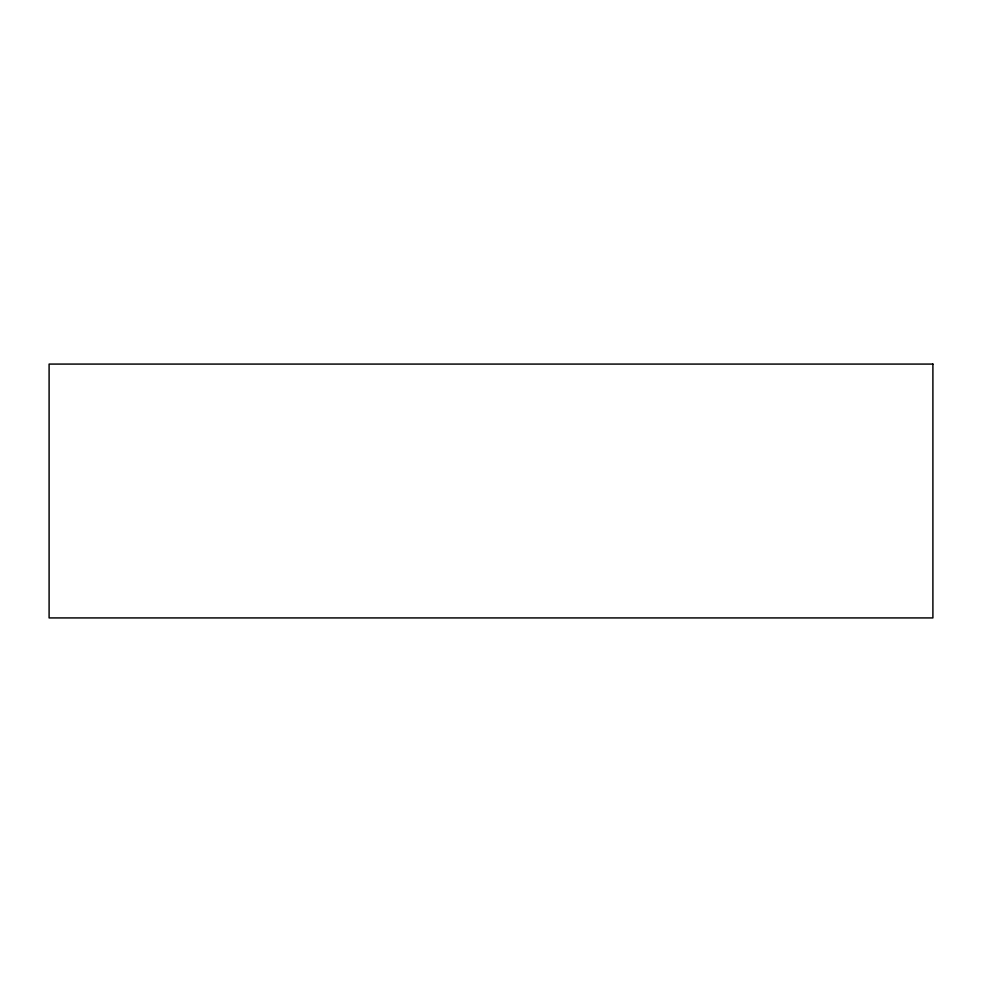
<?xml version="1.0" encoding="UTF-8"?>
<svg xmlns="http://www.w3.org/2000/svg" width="982" height="982" viewBox="0 0 982 982"><rect width="100%" height="100%" fill="white"/><g stroke="black" fill="none" stroke-linecap="round" stroke-linejoin="round"><path stroke-width="1.47" d="M932.9 364.077L49.1 364.077L49.1 617.923L932.9 617.923L932.9 364.077"/></g></svg>
